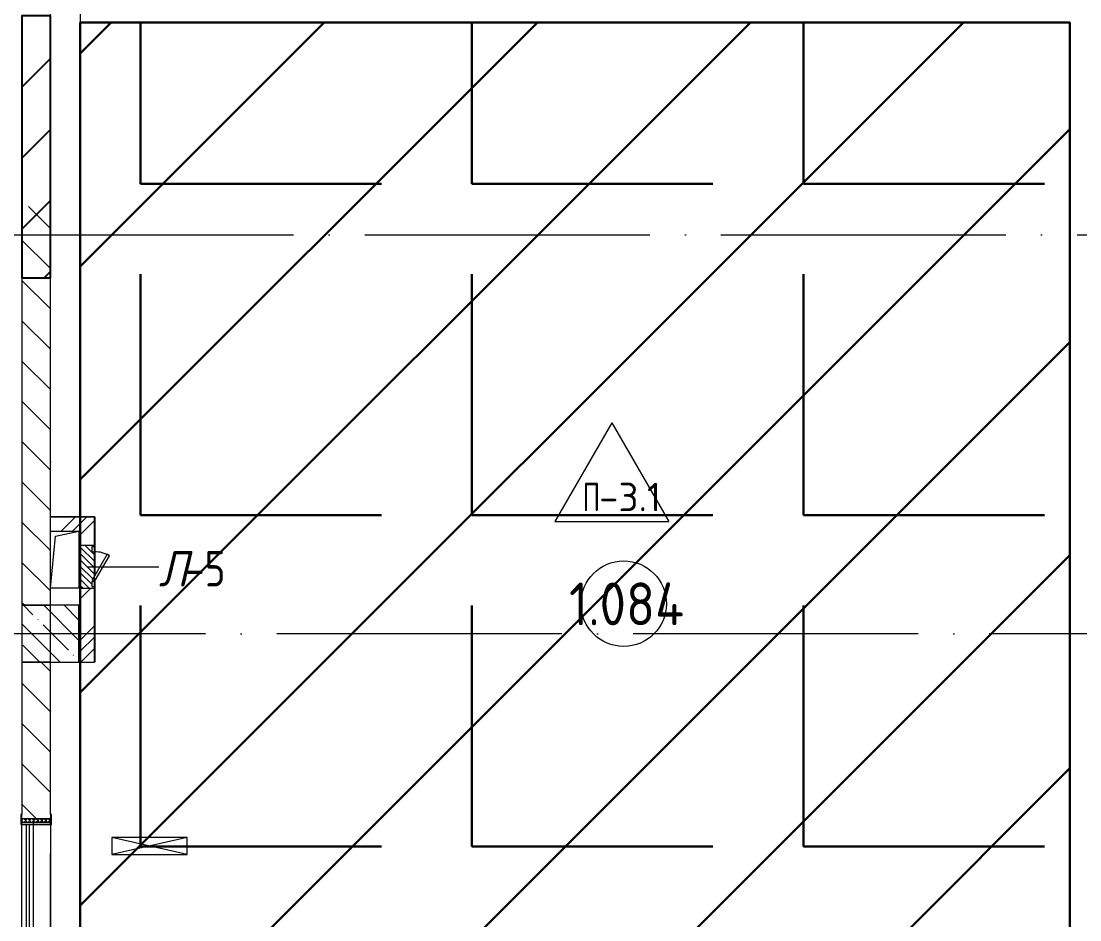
# Model space of a CAD drawing. Header units: millimetres. Extents: x -68946 to 690821, y -552984 to 293768.
# Drawn here: x 157333 to 164762, y 11116 to 17425 of the extents above; entities that cross this region are included whole.
import ezdxf

# ---------------------------------------------------------------- set-up
doc = ezdxf.new("R2010")
doc.units = ezdxf.units.MM
doc.linetypes.add('ADSK_Линия сетки', pattern=[2500, 2000, -250, 0, -250])
for name, color, linetype, lineweight in [('0) блоки', 250, 'Continuous', 25), ('1.2) Стяжка 6 вып.', 30, 'Continuous', 30), ('1.2) Тепло-звук изол. + пденка 6 вып.', 200, 'Continuous', 30), ('1.4) Стяжка 6 вып.', 30, 'Continuous', 30), ('A-AREA-____-IDEN', 250, 'Continuous', 9), ('A-DETL-GENF-OTLN', 250, 'Continuous', 5), ('A-DOOR-____-IDEN', 250, 'Continuous', 9), ('A-DOOR-____-MCUT', 250, 'Continuous', 5), ('A-DOOR-____-OTLN', 250, 'Continuous', 5), ('A-DOOR-FRAM-MCUT', 250, 'Continuous', 5), ('A-DOOR-FRAM-OTLN', 250, 'Continuous', 5), ('A-DOOR-GLAZ-MCUT', 250, 'Continuous', 5), ('A-FLOR-____-IDEN', 250, 'Continuous', 9), ('A-FLOR-____-OTLN', 250, 'Continuous', 9), ('A-GENM-____-MCUT', 250, 'Continuous', 25), ('A-GENM-____-OTLN', 250, 'Continuous', 9), ('A-GLAZ-____-OTLN', 250, 'Continuous', 5), ('A-WALL-____-MCUT', 250, 'Continuous', 13), ('A-WALL-____-PATT', 250, 'Continuous', 13), ('I-WALL-____-OTLN', 250, 'Continuous', 9), ('S-COLS-____-MCUT', 250, 'Continuous', 25), ('S-COLS-____-OTLN', 250, 'Continuous', 9), ('S-GRID-____-OTLN', 250, 'Continuous', 9)]:
    doc.layers.add(name, color=color, linetype=linetype, lineweight=lineweight)
doc.styles.add('ISOCPEUR_1', font='isocpeur.ttf', dxfattribs={"width": 0.9, "height": 250})
doc.styles.add('ISOCPEUR_2', font='isocpeur.ttf', dxfattribs={"height": 160})
doc.styles.add('ISOCPEUR_I_1', font='ГОСТ тип А.ttf', dxfattribs={"height": 2500})
pattern_1 = [(45, (12287.9, -0.0006), (-224.5064, 224.5064), []), (45, (12367.3, -0.0006), (0, 449.0128), []), (45, (12208.54, -0.0006), (0, 449.0128), [])]

# ---------------------------------------------------------------- blocks, each defined once
blk = doc.blocks.new('Дверь_СКБ_2Ст_Фрамуга2 - Н_ВВ-3_2500x2600h_Учебные помещения_Фрамуга слева-42054644-АР1_Маркировочный план 1 этажа С2и3')
at = {"layer": 'A-DOOR-____-OTLN'}
h = blk.add_hatch(dxfattribs=at)
h.set_pattern_fill('FP_8', color=256, style=0, pattern_type=2)
h.set_pattern_definition([(135, (1051.41, 164.685), (-14.1421, -14.1421), []), (225, (1051.41, 164.685), (14.1421, -14.1421), [])])
h.paths.add_polyline_path([(1237.5, -86.6), (1237.5, -100), (1262.5, -100), (1262.5, 100), (1237.5, 100)])
at = {"layer": 'A-DOOR-FRAM-OTLN'}
h = blk.add_hatch(dxfattribs=at)
h.set_pattern_fill('FP_9', color=256, style=0, pattern_type=2)
h.set_pattern_definition([(45, (-1071.384, 164.685), (-14.1421, 14.1421), []), (135, (-1071.384, 164.685), (-14.1421, -14.1421), [])])
h.paths.add_polyline_path([(-1237.5, 100), (-1237.5, -100), (-1212.5, -100), (-1212.5, 100), (-1228.7, 100)])
at = {"layer": 'A-DOOR-____-MCUT'}
for p, q in [((-1187.5, 1100), (-1187.5, 100)), ((-1137.5, 1100), (-1187.5, 1100)), ((-1137.5, 100), (-1137.5, 1100)), ((-1187.5, 100), (-1137.5, 100))]:
    blk.add_line(p, q, dxfattribs=at)
at = {"layer": 'A-DOOR-FRAM-MCUT'}
for p, q in [((-1197.5, 108), (-1267.5, 108)), ((-1267.5, 108), (-1267.5, 100)), ((-1267.5, 100), (-1197.5, 100)), ((-1212.5, 100), (-1237.5, 100)), ((-1237.5, 100), (-1237.5, -100)), ((-1187.5, 100), (-1212.5, 100)), ((-1212.5, 100), (-1212.5, 20)), ((-1212.5, -100), (-1212.5, 100)), ((-1197.5, 100), (-1197.5, 108)), ((-1187.5, 60), (-1187.5, 100)), ((-187.5, 100), (-187.5, 60)), ((-162.5, 100), (-187.5, 100)), ((-177.5, 108), (-177.5, 100)), ((-107.5, 108), (-177.5, 108)), ((-177.5, 100), (-177.5, 20)), ((-62.5, 100), (-162.5, 100)), ((-162.5, 20), (-162.5, 100)), ((-162.5, 20), (-162.5, 100)), ((-117.5, 108), (-117.5, 100)), ((-47.5, 108), (-117.5, 108)), ((-107.5, 100), (-107.5, 108)), ((-62.5, 100), (-62.5, 20)), ((-47.5, 100), (-47.5, 108)), ((-47.5, 100), (-47.5, 20)), ((-47.5, 100), (1237.5, 100)), ((1292.5, 108), (1222.5, 108)), ((1222.5, 108), (1222.5, 100)), ((1222.5, 100), (1222.5, 20)), ((1222.5, 100), (1292.5, 100)), ((1237.5, 100), (1237.5, 20)), ((1262.5, 100), (1237.5, 100)), ((1237.5, 100), (1237.5, -100)), ((1262.5, -100), (1262.5, 100)), ((1292.5, 100), (1292.5, 108)), ((-1212.5, 20), (-1177.5, 20)), ((-1197.5, 20), (-1212.5, 20)), ((-1212.5, 20), (-1212.5, -100)), ((-1197.5, -100), (-1197.5, 20)), ((-1177.5, 60), (-1187.5, 60)), ((-1177.5, 20), (-1177.5, 60)), ((-187.5, 60), (-197.5, 60)), ((-197.5, 60), (-197.5, 20)), ((-197.5, 20), (-162.5, 20)), ((-177.5, 12), (-177.5, 20)), ((-107.5, 12), (-177.5, 12)), ((-62.5, 20), (-162.5, 20)), ((-117.5, 20), (-117.5, 12)), ((-117.5, 12), (-47.5, 12)), ((-107.5, 20), (-107.5, 12)), ((-47.5, 12), (-47.5, 20)), ((1237.5, 20), (-47.5, 20)), ((1237.5, 20), (1222.5, 20)), ((1222.5, 20), (1222.5, -100)), ((1237.5, -100), (1237.5, 20)), ((-1197.5, -100), (-1267.5, -100)), ((-1267.5, -100), (-1267.5, -108)), ((-1267.5, -108), (-1197.5, -108)), ((-1237.5, -100), (-1212.5, -100)), ((-1212.5, -100), (-1197.5, -100)), ((-1197.5, -108), (-1197.5, -100)), ((1222.5, -100), (1237.5, -100)), ((1292.5, -100), (1222.5, -100)), ((1222.5, -100), (1222.5, -108)), ((1222.5, -108), (1292.5, -108)), ((1237.5, -100), (1262.5, -100)), ((1292.5, -108), (1292.5, -100))]:
    blk.add_line(p, q, dxfattribs=at)
at = {"layer": 'A-DOOR-GLAZ-MCUT'}
for p, q in [((1222.5, 70), (-62.5, 70)), ((1222.5, 50), (-62.5, 50))]:
    blk.add_line(p, q, dxfattribs=at)
blk = doc.blocks.new('_Wn_-As_OpeningMEP_wall__Rectangular - _Wn_-As_OpeningMEP_wall__Rectangular-32769711-АР1_Маркировочный план 1 этажа С2и3')
at = {"layer": 'A-DETL-GENF-OTLN', "lineweight": 5}
for p, q in [((265, -60), (-265, 60)), ((265, 60), (-265, -60)), ((-265, 60), (-265, -60)), ((265, 60), (-265, 60)), ((-265, 60), (-265, -60)), ((265, -60), (265, 60)), ((265, -60), (265, 60)), ((-265, -60), (265, -60))]:
    blk.add_line(p, q, dxfattribs=at)
blk = doc.blocks.new('_Wn_-As_OpeningMEP_floor__Rectangular - _Wn_-As_OpeningMEP_floor__Rectangular-34705337-АР1_Маркировочный план 1 этажа С2и3')
at = {"layer": 'A-DETL-GENF-OTLN', "lineweight": 5}
for p, q in [((-64.6, 214.6), (100, 250)), ((-100, -150), (-64.6, 214.6))]:
    blk.add_line(p, q, dxfattribs=at)
blk = doc.blocks.new('АР_Люк - ЛРС_ВК_300х400_внутренний_RAL 9003-42726780-АР1_Маркировочный план 1 этажа С2и3')
at = {"layer": 'A-DOOR-____-OTLN'}
h = blk.add_hatch(dxfattribs=at)
h.set_pattern_fill('FP_148', color=256, style=0, pattern_type=2)
h.set_pattern_definition([(45, (125, 0), (-22.6274, 22.6274), [])])
h.paths.add_polyline_path([(92.8, -50), (275, -50), (275, 50), (265, 50), (265, 30), (230, 30), (230, 50), (220, 32.7), (190, 50), (20, 50), (20, 30), (-15, 30), (-15, 50), (-25, 50), (-25, -50), (38.1, -50)])
at = {"layer": 'A-DETL-GENF-OTLN', "lineweight": 5}
for p, q in [((275, 50), (-25, 50)), ((-25, 50), (-25, -50)), ((275, -50), (275, 50)), ((-25, -50), (275, -50))]:
    blk.add_line(p, q, dxfattribs=at)
at = {"layer": 'A-DOOR-____-MCUT', "lineweight": 5}
for p, q in [((48.1, 155), (38.1, 137.7)), ((230, 50), (48.1, 155)), ((38.1, 137.7), (220, 32.7)), ((20, 50), (-15, 50)), ((-15, 50), (-15, 30)), ((-15, 30), (20, 30)), ((20, 30), (20, 50)), ((220, 32.7), (230, 50)), ((265, 50), (230, 50)), ((230, 50), (230, 30)), ((230, 30), (265, 30)), ((265, 30), (265, 50))]:
    blk.add_line(p, q, dxfattribs=at)
blk.add_arc((230, 50), 210, 150, 180, dxfattribs=at)
at = {"layer": 'A-DOOR-____-OTLN'}
blk.add_line((230, 50), (48.1, 155), dxfattribs=at)
blk = doc.blocks.new('ASML_АР_Отделка Люка - ВО Отделка люков_Грунтовка 0_Шпатлевка 0_Окраска 0_0-42467640-АР1_Маркировочный план 1 этажа С2и3')
at = {"layer": 'A-GENM-____-MCUT', "lineweight": 5}
for p, q in [((-140, 3), (-150, 3)), ((-150, 3), (-150, 0)), ((65, 3), (-105, 3)), ((150, 3), (140, 3)), ((150, 0), (150, 3)), ((-150, 0), (-140, 0)), ((-105, 0), (70.2, 0)), ((103.3, 0), (105, 0)), ((140, 0), (150, 0))]:
    blk.add_line(p, q, dxfattribs=at)
blk = doc.blocks.new('AAR_СКБ_Марка_Помещения_мал - Номер-28977439-АР1_Маркировочный план 1 этажа С2и3')
at = {"layer": 'A-AREA-____-IDEN'}
blk.add_circle((-0.028, 0), 3, dxfattribs=at)
blk = doc.blocks.new('AAR_СКБ_Марка_Перекрытия - Марка пола-17325028-АР1_Маркировочный план 1 этажа С2и3')
at = {"layer": 'A-FLOR-____-IDEN'}
for p, q in [((0, 6.932), (-4.002, 0)), ((0, 6.932), (4.002, 0)), ((-4.002, 0), (4.002, 0))]:
    blk.add_line(p, q, dxfattribs=at)

msp = doc.modelspace()

# ---------------------------------------------------------------- hatches: boundary and pattern name
at = {"layer": '0) блоки'}
h = msp.add_hatch(dxfattribs=at)
h.set_pattern_fill('ANSI31', color=256, scale=111)
h.set_pattern_definition([(45, (0.32, -38202.2), (-249.2021, 249.2021), [])])
h.paths.add_polyline_path([(157338.2107, 15622.8165), (157538.2326, 15622.8165), (157537.9138, 17461.7711), (157337.8919, 17461.7711)])
at = {"layer": '1.2) Стяжка 6 вып.', "lineweight": 30}
h = msp.add_hatch(dxfattribs=at)
h.set_pattern_fill('ANSI31', color=256, scale=333)
h.paths.add_polyline_path([(164692.9138, 9416.0941), (157747.8919, 9416.0941), (157747.8919, 17415), (164692.9138, 17415)])
at = {"layer": '1.2) Тепло-звук изол. + пденка 6 вып.', "lineweight": 30}
h = msp.add_hatch(dxfattribs=at)
h.set_pattern_fill('ANGLE', color=256, scale=333)
h.set_pattern_definition([(0, (0, 0), (0, 2326.005), [1691.64, -634.365]), (90, (0, 0), (-2326.005, 1e-13), [1691.64, -634.365])])
h.paths.add_polyline_path([(164692.9138, 9416.0941), (157747.8919, 9416.0941), (157747.8919, 17415), (164692.9138, 17415)])
at = {"layer": '1.4) Стяжка 6 вып.', "lineweight": 30}
h = msp.add_hatch(dxfattribs=at)
h.set_pattern_fill('ANSI32', color=256, scale=333)
h.paths.add_polyline_path([(164692.9138, 9416.0941), (157747.8919, 9416.0941), (157747.8919, 17415), (164692.9138, 17415)])
at = {"layer": 'A-WALL-____-PATT', "lineweight": 15, "true_color": 0x000000}
h = msp.add_hatch(dxfattribs=at)
h.set_pattern_fill('FP_2', color=18, style=0, pattern_type=2)
h.set_pattern_definition([(135, (12287.91, -0.0006), (-141.42136, -141.42136), [])])
h.paths.add_polyline_path([(157537.8919, 5625), (157537.8919, 8425), (157337.8919, 8425), (157337.8919, 5625)])
h.paths.add_polyline_path([(157537.8919, 8825), (157537.8919, 9324.9997), (157337.8919, 9325), (157337.8919, 8825)])
h.paths.add_polyline_path([(157337.8919, 11825), (157537.8919, 11825), (157537.8919, 12925), (157337.8919, 12925), (157337.8919, 11855)])
h.paths.add_polyline_path([(157351.2002, 13325), (157537.8919, 13325), (157537.8919, 16125), (157337.8919, 16125), (157337.8919, 13325)])
h = msp.add_hatch(dxfattribs=at)
h.set_pattern_fill('FP_5', color=18, style=0, pattern_type=2)
h.set_pattern_definition(pattern_1)
h.paths.add_polyline_path([(157537.8919, 13845.2387), (157847.8919, 13845.2387), (157847.8919, 13945.2387), (157537.8919, 13945.2387), (157537.8919, 13850.819)])
h = msp.add_hatch(dxfattribs=at)
h.set_pattern_fill('FP_5', color=18, style=0, pattern_type=2)
h.set_pattern_definition(pattern_1)
h.paths.add_polyline_path([(157747.8919, 12925.2387), (157847.8919, 12925.2387), (157847.8919, 13445.2387), (157747.8919, 13445.0705), (157747.8919, 13325)])
h.paths.add_polyline_path([(157844.8919, 13745.2387), (157847.8919, 13745.2387), (157847.8919, 13845.2387), (157747.8919, 13844.9597), (157747.8919, 13745.2387)])
at = {"layer": 'S-COLS-____-OTLN', "lineweight": 5, "true_color": 0x000000}
h = msp.add_hatch(dxfattribs=at)
h.set_pattern_fill('FP_1', color=18, style=0, pattern_type=2)
h.set_pattern_definition([(135, (12287.91, -0.0006), (-142.5612, -142.5612), []), (135, (12430.48, -0.0006), (-142.5612, -142.5612), [252.016, -50.403, 3.353, -47.05])])
h.paths.add_polyline_path([(157716.34, 12925), (157737.8919, 12925.2387), (157737.8919, 13325), (157337.8919, 13325), (157337.8919, 12925), (157537.9148, 12925)])

# ---------------------------------------------------------------- linework, layer by layer
at = {"layer": '0) блоки'}
msp.add_lwpolyline([(157338.2107, 15622.8165), (157538.2326, 15622.8165), (157537.9138, 17461.7711), (157337.8919, 17461.7711)], close=True, dxfattribs=at)
at = {"layer": '1.2) Стяжка 6 вып.', "lineweight": 30}
msp.add_lwpolyline([(164692.9138, 9416.0941), (157747.8919, 9416.0941), (157747.8919, 17415), (164692.9138, 17415)], close=True, dxfattribs=at)
at = {"layer": 'A-DOOR-____-IDEN', "color": 18, "true_color": 0x000000}
msp.add_line((157797.8919, 13595.2387), (158298.3903, 13595.2387), dxfattribs=at)
at = {"layer": 'A-FLOR-____-OTLN', "color": 18, "lineweight": 5, "true_color": 0x000000}
for p, q in [((157537.9148, 13946.2387), (157848.8919, 13946.2387)), ((157848.8919, 13946.2387), (157848.8919, 13531.9707)), ((157737.8919, 13845.2387), (157737.8919, 13445.2387)), ((157848.8919, 13491.9707), (157848.8919, 12925.2387)), ((157737.8919, 13445.2387), (157537.8919, 13445.2387)), ((157747.8919, 12925.2387), (157737.8919, 12925.2387)), ((157337.8919, 10400), (157337.8919, 11785))]:
    msp.add_line(p, q, dxfattribs=at)
at = {"layer": 'A-WALL-____-MCUT', "color": 18, "lineweight": 15, "true_color": 0x000000}
for p, q in [((157747.8919, 17825.004), (157747.8919, 17415)), ((157337.8919, 16125), (157337.8919, 13325)), ((157537.8919, 13325), (157537.8919, 16125)), ((157847.8919, 13945.2387), (157537.8919, 13945.2387)), ((157847.8919, 13745.2387), (157847.8919, 13945.2387)), ((157537.8919, 13845.2387), (157747.8919, 13845.2387)), ((157747.8919, 13845.2387), (157747.8919, 12925.2387)), ((157847.8919, 12925.2387), (157847.8919, 13445.2387)), ((157337.8919, 13325), (157537.8919, 13325)), ((157337.8919, 12925), (157337.8919, 11855)), ((157537.8919, 12925), (157337.8919, 12925)), ((157537.8919, 11855), (157537.8919, 12925)), ((157747.8919, 12925.2387), (157847.8919, 12925.2387))]:
    msp.add_line(p, q, dxfattribs=at)
at = {"layer": 'I-WALL-____-OTLN', "color": 18, "lineweight": 15, "true_color": 0x000000}
msp.add_line((157537.8919, 11785), (157537.8919, 9365), dxfattribs=at)
at = {"layer": 'S-COLS-____-MCUT', "color": 18, "lineweight": 5, "true_color": 0x000000}
for p, q in [((157337.8919, 13325), (157337.8919, 12925)), ((157737.8919, 13325), (157537.8919, 13325)), ((157737.8919, 12925), (157737.8919, 13325)), ((157537.8919, 12925), (157737.8919, 12925))]:
    msp.add_line(p, q, dxfattribs=at)
at = {"layer": 'S-COLS-____-OTLN', "color": 18, "lineweight": 5, "true_color": 0x000000}
for p, q in [((157537.8919, 13325), (157337.8919, 13325)), ((157337.8919, 12925), (157537.8919, 12925))]:
    msp.add_line(p, q, dxfattribs=at)
at = {"layer": 'S-GRID-____-OTLN', "color": 18, "linetype": 'ADSK_Линия сетки', "true_color": 0x000000}
for p, q in [((157537.9138, -2919.5356), (157537.9138, 61063.6538)), ((77240.3519, 15925), (168626.8279, 15925)), ((168626.8279, 13125), (111607.9138, 13125))]:
    msp.add_line(p, q, dxfattribs=at)

# ---------------------------------------------------------------- block references
at = {"layer": 'A-AREA-____-IDEN', "color": 18, "true_color": 0x000000, "xscale": 99.99999999999993, "yscale": 99.99999999999993, "zscale": 99.99999999999993}
msp.add_blockref('AAR_СКБ_Марка_Помещения_мал - Номер-28977439-АР1_Маркировочный план 1 этажа С2и3', (161563.8301, 13335.551), dxfattribs=at)
at = {"layer": 'A-DOOR-____-OTLN', "color": 18, "true_color": 0x000000}
for name, p, rotation in [('АР_Люк - ЛРС_ВК_300х400_внутренний_RAL 9003-42726780-АР1_Маркировочный план 1 этажа С2и3', (157797.8919, 13720.2387), 269.9999999999996), ('Дверь_СКБ_2Ст_Фрамуга2 - Н_ВВ-3_2500x2600h_Учебные помещения_Фрамуга слева-42054644-АР1_Маркировочный план 1 этажа С2и3', (157437.8919, 10562.5), 89.99999999999991)]:
    msp.add_blockref(name, p, dxfattribs=dict(at, rotation=rotation))
at = {"layer": 'A-FLOR-____-IDEN', "color": 18, "true_color": 0x000000, "xscale": 99.99999999999993, "yscale": 99.99999999999993, "zscale": 99.99999999999993}
msp.add_blockref('AAR_СКБ_Марка_Перекрытия - Марка пола-17325028-АР1_Маркировочный план 1 этажа С2и3', (161477.7612, 13913.1856), dxfattribs=at)
at = {"layer": 'A-GENM-____-OTLN', "color": 18, "lineweight": 5, "true_color": 0x000000, "rotation": 269.9999999999996}
msp.add_blockref('ASML_АР_Отделка Люка - ВО Отделка люков_Грунтовка 0_Шпатлевка 0_Окраска 0_0-42467640-АР1_Маркировочный план 1 этажа С2и3', (157844.8919, 13595.2387), dxfattribs=at)
at = {"layer": 'A-GLAZ-____-OTLN', "color": 18, "true_color": 0x000000}
for name, p in [('_Wn_-As_OpeningMEP_floor__Rectangular - _Wn_-As_OpeningMEP_floor__Rectangular-34705337-АР1_Маркировочный план 1 этажа С2и3', (157637.8919, 13595.2387)), ('_Wn_-As_OpeningMEP_wall__Rectangular - _Wn_-As_OpeningMEP_wall__Rectangular-32769711-АР1_Маркировочный план 1 этажа С2и3', (158232.9138, 11635.0006))]:
    msp.add_blockref(name, p, dxfattribs=at)

# ---------------------------------------------------------------- texts
at = {"layer": 'A-AREA-____-IDEN', "color": 18, "true_color": 0x000000, "insert": (161177.4909, 13484.2108), "char_height": 300, "width": 628.523, "attachment_point": 1, "style": 'ISOCPEUR_1'}
msp.add_mtext('1.084', dxfattribs=at)
at = {"layer": 'A-DOOR-____-IDEN', "color": 18, "true_color": 0x000000, "char_height": 250, "attachment_point": 1, "style": 'ISOCPEUR_I_1'}
for s, insert, width in [('\\fISOCPEUR|b0|i1|c204|p34|;\\W.9;Л', (158298.3903, 13706.5928), 223.670812), ('-5', (158482.9371, 13706.5928), 404.0505)]:
    msp.add_mtext(s, dxfattribs=dict(at, insert=insert, width=width))
at = {"layer": 'A-FLOR-____-IDEN', "color": 18, "true_color": 0x000000, "char_height": 200, "attachment_point": 1, "style": 'ISOCPEUR_2'}
for s, insert, width in [('\\fISOCPEUR|b0|i0|c204|p34|;\\W.7;П', (161272.5263, 14184.5714), 140.295312), ('-3.1', (161388.2815, 14184.5714), 381.60325)]:
    msp.add_mtext(s, dxfattribs=dict(at, insert=insert, width=width))

doc.saveas('drawing.dxf')
